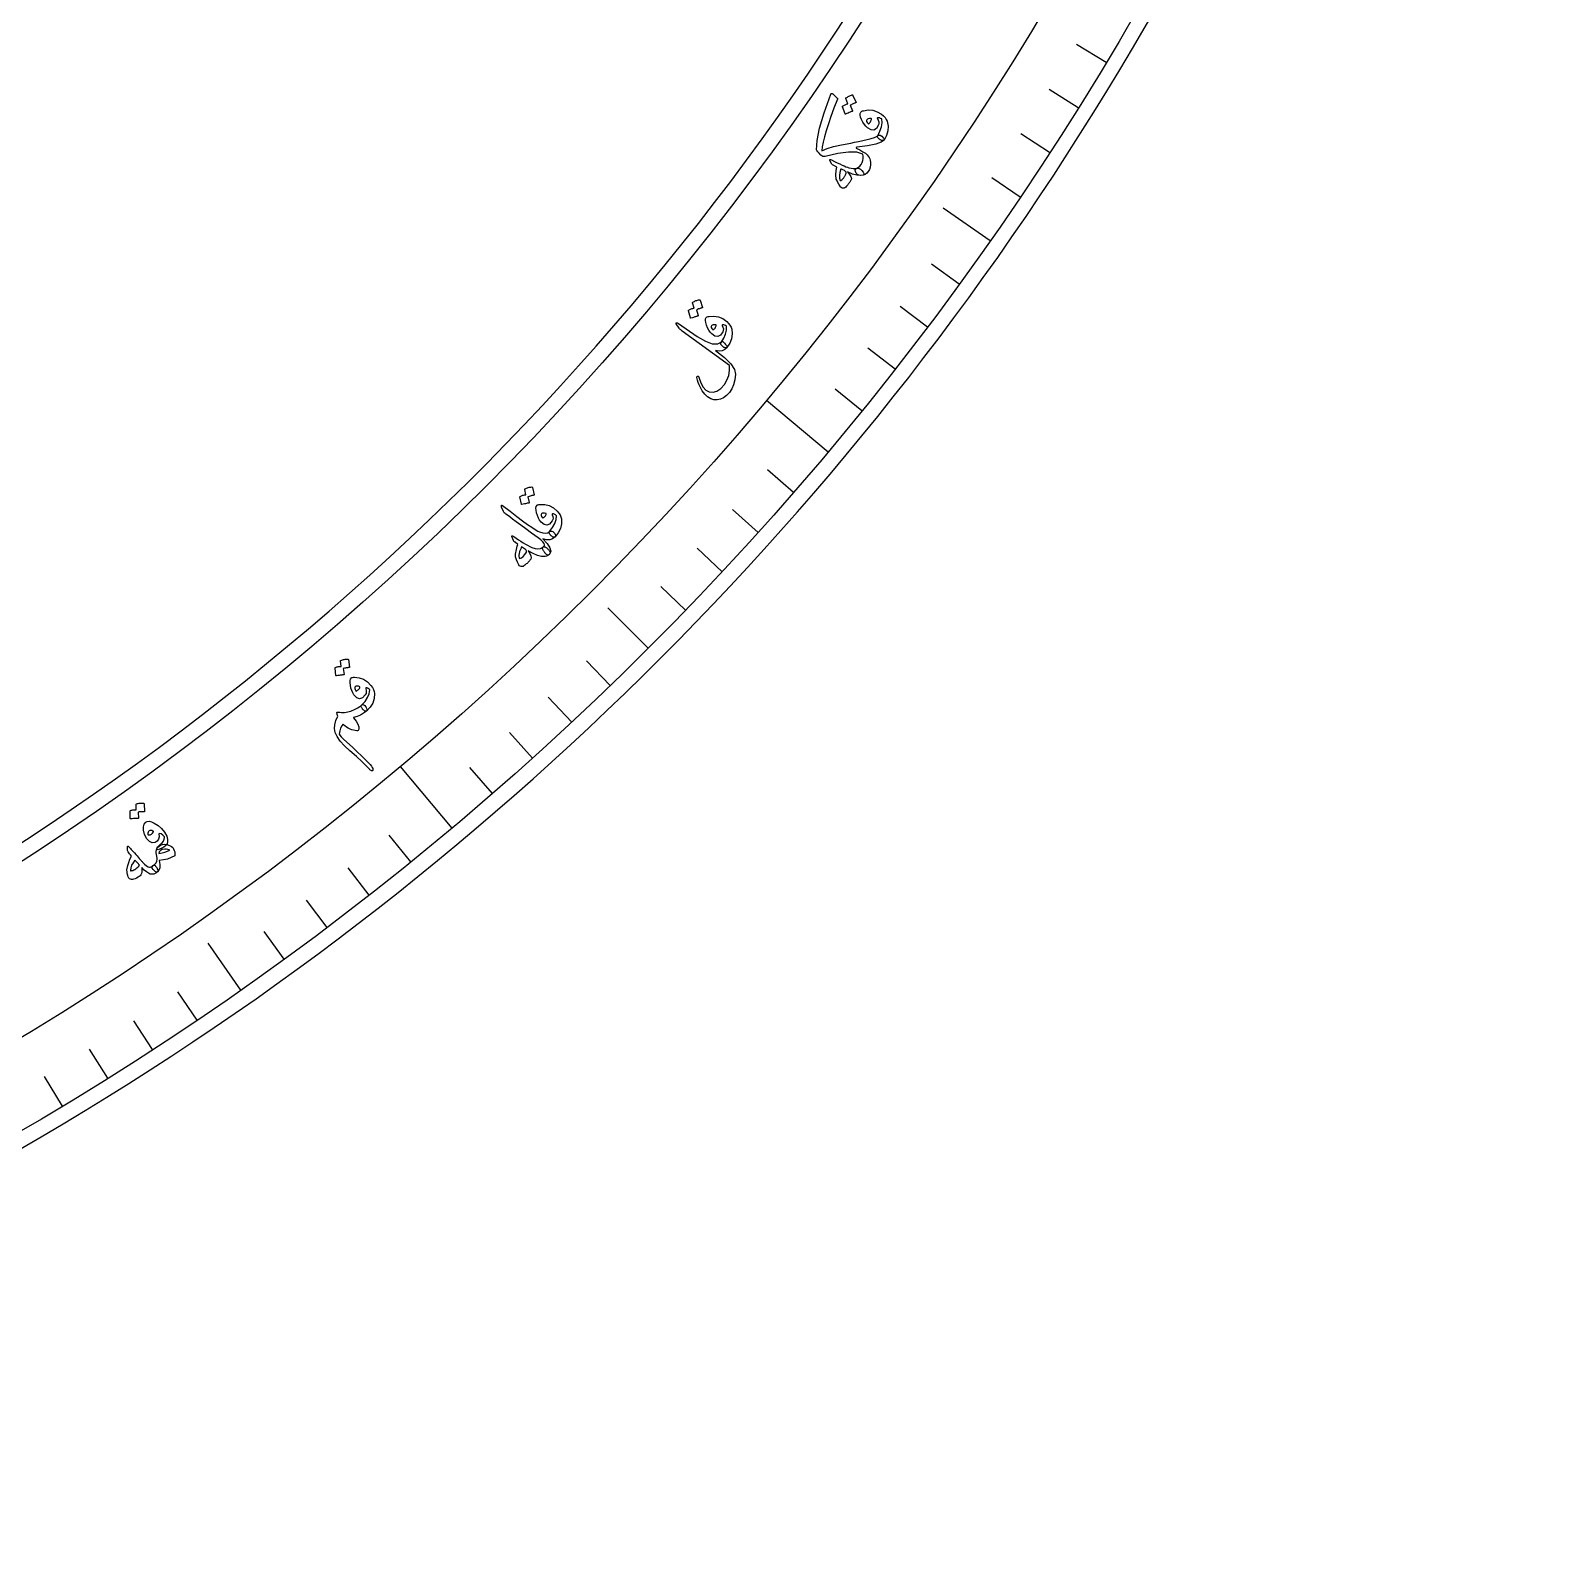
# Model space of a CAD drawing. Header units: millimetres. Extents: x -83 to 83, y -82 to 91.
# Drawn here: x 41.42 to 82.5, y -82.5 to -41.42 of the extents above; entities that cross this region are included whole.
import ezdxf

# ---------------------------------------------------------------- set-up
doc = ezdxf.new("R2010")
doc.units = ezdxf.units.MM
for name, color, linetype in [('CUT_INNER', 6, 'Continuous'), ('CUT_OUTER', 1, 'Continuous'), ('ENGRAVE', 7, 'Continuous'), ('ENGRAVE_FINE', 8, 'Continuous'), ('TEXT', 5, 'Continuous')]:
    doc.layers.add(name, color=color, linetype=linetype)

msp = doc.modelspace()

# ---------------------------------------------------------------- linework, layer by layer
at = {"layer": 'CUT_INNER'}
msp.add_arc((0, 0), 75.4875, 240.117188, 87.539063, dxfattribs=at)
at = {"layer": 'CUT_OUTER'}
msp.add_arc((0, 0), 82.5, 179.648438, 0, dxfattribs=at)
at = {"layer": 'ENGRAVE'}
for points in [[(67.2354, -47.0787), (65.9716, -46.1938)], [(62.8764, -52.7595), (61.2218, -51.3712)], [(58.0388, -58.0388), (56.9479, -56.9479)], [(52.7595, -62.8764), (51.3712, -61.2218)], [(47.0787, -67.2354), (46.1938, -65.9716)]]:
    msp.add_lwpolyline(points, dxfattribs=at)
for radius in [82.0793, 79.9194, 75.9082]:
    msp.add_circle((0, 0), radius, dxfattribs=at)
at = {"layer": 'ENGRAVE_FINE'}
for points in [[(70.3556, -42.2739), (69.5622, -41.7972)], [(69.6072, -43.4954), (68.8222, -43.0049)], [(68.8375, -44.7036), (68.0611, -44.1994)], [(68.0468, -45.8981), (67.2794, -45.3805)], [(66.4035, -48.245), (65.6546, -47.7009)], [(65.5514, -49.3965), (64.8121, -48.8395)], [(64.6793, -50.533), (63.9499, -49.9631)], [(63.7876, -51.6541), (63.0682, -51.0716)], [(61.946, -53.8488), (61.2474, -53.2416)], [(60.9968, -54.9217), (60.3089, -54.3024)], [(60.029, -55.9779), (59.352, -55.3466)], [(59.0429, -57.017), (58.377, -56.374)], [(57.017, -59.0429), (56.374, -58.377)], [(55.9779, -60.029), (55.3466, -59.352)], [(54.9217, -60.9968), (54.3024, -60.3089)], [(53.8488, -61.946), (53.2416, -61.2474)], [(51.6541, -63.7876), (51.0716, -63.0682)], [(50.533, -64.6793), (49.9631, -63.9499)], [(49.3965, -65.5514), (48.8395, -64.8121)], [(48.245, -66.4035), (47.7009, -65.6546)], [(45.8981, -68.0468), (45.3805, -67.2794)], [(44.7036, -68.8375), (44.1994, -68.0611)], [(43.4954, -69.6072), (43.0049, -68.8222)], [(42.2739, -70.3556), (41.7972, -69.5622)]]:
    msp.add_lwpolyline(points, dxfattribs=at)
at = {"layer": 'TEXT'}
for points in [[(62.9541, -43.1246), (62.9581, -43.1195), (62.9623, -43.1157), (62.9667, -43.1131), (62.9713, -43.1117), (62.9786, -43.111), (62.9864, -43.1131), (62.9948, -43.1179), (63.0037, -43.1256), (63.121, -43.2361), (63.1259, -43.242), (63.1284, -43.2488), (63.1287, -43.2563), (63.1266, -43.2647), (63.035, -43.5065), (62.9543, -43.7288), (62.8845, -43.9316), (62.826, -44.115), (62.7789, -44.2789), (62.7434, -44.4232), (62.7198, -44.548), (62.7081, -44.6533), (62.8476, -44.5947), (63.0236, -44.5405), (63.2362, -44.4906), (63.4854, -44.4445), (63.589, -44.4254), (63.6978, -44.4034), (63.8117, -44.3784), (63.9306, -44.3504), (64.0393, -44.322), (64.122, -44.296), (64.1788, -44.2723), (64.2097, -44.2511), (64.2429, -44.2304), (64.2798, -44.2347), (64.3205, -44.2641), (64.3649, -44.3186), (64.3753, -44.3356), (64.3813, -44.3497), (64.3832, -44.3608), (64.3807, -44.3689), (64.3066, -44.4219), (64.1595, -44.4718), (63.9395, -44.5181), (63.6466, -44.5602), (63.6342, -44.5661), (63.628, -44.5718), (63.6279, -44.5772), (63.634, -44.5823), (63.7313, -44.6318), (63.8132, -44.6783), (63.8797, -44.7216), (63.9307, -44.7619), (63.958, -44.7961), (63.9801, -44.8312), (63.9969, -44.8672), (64.0085, -44.9042), (64.0198, -44.9712), (64.0202, -45.0351), (64.0096, -45.096), (63.988, -45.1538), (63.9548, -45.2124), (63.9162, -45.2574), (63.8722, -45.2891), (63.8229, -45.3073), (63.7578, -45.3165), (63.7049, -45.311), (63.664, -45.2911), (63.6353, -45.2566), (63.6137, -45.2078), (63.6083, -45.1692), (63.619, -45.1406), (63.6459, -45.1221), (63.6919, -45.0983), (63.732, -45.0653), (63.7662, -45.0232), (63.7945, -44.9719), (63.8144, -44.9156), (63.8235, -44.8585), (63.8218, -44.8006), (63.8095, -44.742), (63.65, -44.6918), (63.4275, -44.6865), (63.1422, -44.7252), (62.794, -44.8071), (62.7645, -44.8109), (62.7361, -44.8058), (62.7086, -44.792), (62.682, -44.7693), (62.6339, -44.7196), (62.599, -44.6792), (62.5772, -44.6482), (62.5685, -44.6266), (62.5783, -44.3767), (62.6464, -44.0444), (62.7716, -43.6295), (62.9522, -43.1315), (62.9527, -43.1305), (62.9531, -43.1297), (62.9532, -43.1288), (62.9531, -43.128), (62.9531, -43.1272), (62.9532, -43.1264), (62.9536, -43.1255), (62.9541, -43.1246)], [(63.3515, -43.2506), (63.3507, -43.2466), (63.3516, -43.2423), (63.354, -43.2378), (63.358, -43.2329), (63.3776, -43.2192), (63.3976, -43.2066), (63.4179, -43.195), (63.4385, -43.1845), (63.4596, -43.175), (63.4814, -43.1665), (63.5039, -43.159), (63.5272, -43.1525), (63.5331, -43.1522), (63.5382, -43.1538), (63.5423, -43.1571), (63.5456, -43.1623), (63.629, -43.3515), (63.6292, -43.3553), (63.6267, -43.3589), (63.6215, -43.3625), (63.6136, -43.3659), (63.6073, -43.3676), (63.5979, -43.371), (63.5854, -43.3762), (63.5698, -43.383), (63.551, -43.3916), (63.5286, -43.4019), (63.5028, -43.414), (63.4735, -43.4278), (63.5368, -43.5763), (63.538, -43.582), (63.5359, -43.5868), (63.5305, -43.5908), (63.5219, -43.5939), (63.5145, -43.5966), (63.5031, -43.601), (63.4876, -43.6072), (63.4681, -43.6152), (63.4445, -43.6251), (63.4166, -43.6372), (63.3843, -43.6516), (63.3477, -43.6681), (63.3428, -43.6691), (63.3391, -43.6684), (63.3365, -43.6661), (63.335, -43.6621), (63.2596, -43.4746), (63.2588, -43.4706), (63.2596, -43.4664), (63.2621, -43.4618), (63.2661, -43.457), (63.2821, -43.4448), (63.2985, -43.4337), (63.3155, -43.4236), (63.333, -43.4145), (63.3509, -43.4064), (63.3691, -43.3991), (63.3875, -43.3928), (63.4062, -43.3873)], [(63.7541, -43.6142), (63.7649, -43.6025), (63.7805, -43.592), (63.8009, -43.5827), (63.826, -43.5745), (63.9559, -43.5546), (64.0804, -43.5638), (64.1997, -43.6022), (64.3137, -43.67), (64.3667, -43.7146), (64.4095, -43.7609), (64.442, -43.8091), (64.4642, -43.859), (64.491, -43.9901), (64.4862, -44.1185), (64.4498, -44.2442), (64.382, -44.367), (64.3713, -44.3767), (64.3563, -44.381), (64.3369, -44.3798), (64.3133, -44.3732), (64.301, -44.3683), (64.2891, -44.3625), (64.2776, -44.3557), (64.2663, -44.3478), (64.2556, -44.3395), (64.2456, -44.3311), (64.2364, -44.3227), (64.2278, -44.3142), (64.2145, -44.2975), (64.2073, -44.281), (64.2061, -44.265), (64.211, -44.2492), (64.2729, -44.1271), (64.3116, -44.011), (64.3271, -43.9009), (64.3195, -43.7968), (64.2905, -43.7818), (64.2665, -43.7712), (64.2475, -43.765), (64.2335, -43.7633), (64.2201, -43.7637), (64.2102, -43.7656), (64.2038, -43.7692), (64.2007, -43.7745), (64.1996, -43.7788), (64.1994, -43.7826), (64.2001, -43.7861), (64.2019, -43.7892), (64.227, -43.8332), (64.2406, -43.8757), (64.2427, -43.9166), (64.2332, -43.956), (64.1781, -44.0514), (64.1108, -44.0967), (64.0313, -44.0919), (63.9397, -44.037), (63.8945, -43.9948), (63.8527, -43.9436), (63.8142, -43.8836), (63.7789, -43.8148), (63.7526, -43.7497), (63.7396, -43.6946), (63.7402, -43.6495), (63.7541, -43.6142)], [(63.9169, -43.8176), (63.9094, -43.8401), (63.9133, -43.8646), (63.9289, -43.8911), (63.956, -43.9197), (63.9611, -43.923), (63.9649, -43.9251), (63.9674, -43.926), (63.9687, -43.9256), (63.9865, -43.9097), (64.0022, -43.8921), (64.016, -43.8727), (64.0278, -43.8517), (64.0361, -43.8317), (64.0405, -43.8137), (64.0412, -43.7976), (64.0382, -43.7834), (63.9929, -43.7839), (63.9577, -43.7897), (63.9323, -43.8009), (63.9169, -43.8176)], [(63.6491, -45.1215), (63.6798, -45.1179), (63.7123, -45.1272), (63.7465, -45.1495), (63.7825, -45.1848), (63.8183, -45.2308), (63.8372, -45.2662), (63.8391, -45.2911), (63.8242, -45.3054), (63.7462, -45.3203), (63.6494, -45.3114), (63.5337, -45.2786), (63.3993, -45.222), (63.4527, -45.2912), (63.4871, -45.3493), (63.5024, -45.3963), (63.4986, -45.4323), (63.4913, -45.4478), (63.4824, -45.4638), (63.4722, -45.4804), (63.4604, -45.4975), (63.4475, -45.5153), (63.4338, -45.5337), (63.4192, -45.5527), (63.4038, -45.5724), (63.3747, -45.6057), (63.3498, -45.6306), (63.3292, -45.6472), (63.3128, -45.6554), (63.2793, -45.6587), (63.2511, -45.6551), (63.2283, -45.6447), (63.2107, -45.6273), (63.1641, -45.5534), (63.1296, -45.4933), (63.1072, -45.4469), (63.0969, -45.4143), (63.0918, -45.377), (63.0885, -45.339), (63.0871, -45.3005), (63.0875, -45.2614), (63.0898, -45.2213), (63.094, -45.18), (63.1002, -45.1374), (63.1083, -45.0936), (63.0284, -45.0506), (63.0119, -45.0417), (62.9984, -45.032), (62.9879, -45.0217), (62.9804, -45.0107), (62.9239, -44.9111), (62.9193, -44.8955), (62.9254, -44.8882), (62.9421, -44.8892), (62.9696, -44.8986), (63.0496, -44.9391), (63.1233, -44.9757), (63.1907, -45.0085), (63.2517, -45.0375), (63.3065, -45.0624), (63.3551, -45.0828), (63.3974, -45.0987), (63.4336, -45.1103), (63.4966, -45.1249), (63.5535, -45.1317), (63.6044, -45.1306), (63.6491, -45.1215)], [(63.2188, -45.1414), (63.1913, -45.2367), (63.1795, -45.321), (63.1834, -45.3943), (63.203, -45.4565), (63.2225, -45.4491), (63.2431, -45.4363), (63.2646, -45.4181), (63.2872, -45.3947), (63.2986, -45.38), (63.3096, -45.3649), (63.32, -45.3492), (63.33, -45.3329), (63.3392, -45.316), (63.3474, -45.2982), (63.3546, -45.2795), (63.3609, -45.2599), (63.362, -45.233), (63.3482, -45.2082), (63.3194, -45.1856), (63.2756, -45.165), (63.2543, -45.1571), (63.2377, -45.1506), (63.2258, -45.1453), (63.2188, -45.1414)], [(59.229, -48.7438), (59.2286, -48.7397), (59.2297, -48.7356), (59.2326, -48.7312), (59.237, -48.7268), (59.2578, -48.7149), (59.2788, -48.7041), (59.3, -48.6943), (59.3215, -48.6857), (59.3434, -48.6782), (59.3658, -48.6717), (59.389, -48.6662), (59.4127, -48.6618), (59.4186, -48.6621), (59.4235, -48.6641), (59.4274, -48.6678), (59.4302, -48.6732), (59.4963, -48.8691), (59.4962, -48.8729), (59.4934, -48.8763), (59.4879, -48.8794), (59.4797, -48.8821), (59.4732, -48.8832), (59.4636, -48.8858), (59.4507, -48.8898), (59.4345, -48.8952), (59.415, -48.902), (59.3918, -48.9103), (59.3651, -48.92), (59.3346, -48.9312), (59.3844, -49.0848), (59.385, -49.0906), (59.3825, -49.0952), (59.3769, -49.0986), (59.368, -49.101), (59.3604, -49.103), (59.3486, -49.1064), (59.3326, -49.1112), (59.3125, -49.1173), (59.2881, -49.1251), (59.2592, -49.1347), (59.2257, -49.1461), (59.1878, -49.1593), (59.1829, -49.1598), (59.1792, -49.1588), (59.1768, -49.1563), (59.1757, -49.1522), (59.1174, -48.9587), (59.117, -48.9547), (59.1182, -48.9505), (59.121, -48.9462), (59.1254, -48.9417), (59.1424, -48.931), (59.1598, -48.9214), (59.1777, -48.9129), (59.1959, -48.9054), (59.2144, -48.8989), (59.2332, -48.8933), (59.2521, -48.8886), (59.2712, -48.8848)], [(59.3584, -49.6502), (59.5749, -49.7779), (59.7592, -49.8433), (59.9113, -49.8464), (60.0309, -49.7873), (60.0447, -49.7887), (60.0642, -49.8014), (60.0891, -49.8255), (60.1197, -49.861), (60.1427, -49.8902), (60.1565, -49.9141), (60.1613, -49.9328), (60.1569, -49.9461), (60.0975, -49.9997), (60.0258, -50.0316), (59.942, -50.0421), (59.846, -50.031), (60.0885, -50.2176), (60.2597, -50.3851), (60.3594, -50.5338), (60.3876, -50.6636), (60.3679, -50.8159), (60.3338, -50.9488), (60.2854, -51.0621), (60.2228, -51.1558), (60.1458, -51.2371), (60.0648, -51.2976), (59.9799, -51.3373), (59.891, -51.3562), (59.8021, -51.353), (59.7173, -51.3265), (59.6364, -51.2768), (59.5595, -51.2039), (59.5233, -51.1593), (59.4898, -51.1114), (59.4591, -51.0604), (59.4311, -51.0062), (59.406, -50.9488), (59.3837, -50.8879), (59.3643, -50.8237), (59.3477, -50.756), (59.3471, -50.7475), (59.3481, -50.7396), (59.3509, -50.7324), (59.3553, -50.7259), (59.3602, -50.7215), (59.3658, -50.7189), (59.3722, -50.7181), (59.3794, -50.719), (59.3864, -50.7222), (59.3923, -50.7278), (59.3973, -50.7361), (59.4012, -50.7468), (59.4534, -50.8963), (59.516, -51.0109), (59.5892, -51.0907), (59.673, -51.1354), (59.7802, -51.1479), (59.8848, -51.1193), (59.9869, -51.0495), (60.0863, -50.9386), (60.1555, -50.8246), (60.2021, -50.7015), (60.2258, -50.5693), (60.2267, -50.4282), (58.9533, -49.5049), (58.923, -49.4827), (58.8984, -49.4626), (58.8795, -49.4447), (58.8664, -49.429), (58.7882, -49.3068), (58.7897, -49.2866), (58.801, -49.279), (58.822, -49.284), (58.8528, -49.3016)], [(59.5974, -49.142), (59.6093, -49.1313), (59.6257, -49.1222), (59.6468, -49.1147), (59.6726, -49.1088), (59.8037, -49.1006), (59.9269, -49.1209), (60.0423, -49.1699), (60.1497, -49.2476), (60.1986, -49.2967), (60.2371, -49.3467), (60.2651, -49.3976), (60.2828, -49.4492), (60.2977, -49.5822), (60.2814, -49.7097), (60.234, -49.8317), (60.1555, -49.9479), (60.1439, -49.9566), (60.1286, -49.9595), (60.1094, -49.9566), (60.0865, -49.9479), (60.0747, -49.942), (60.0634, -49.9351), (60.0525, -49.9273), (60.042, -49.9184), (60.0321, -49.9092), (60.0229, -49.8999), (60.0144, -49.8907), (60.0066, -49.8815), (59.9949, -49.8637), (59.9891, -49.8467), (59.9894, -49.8305), (59.9957, -49.8153), (60.0683, -49.6992), (60.1172, -49.587), (60.1425, -49.4787), (60.1443, -49.3744), (60.1167, -49.3568), (60.0937, -49.3441), (60.0753, -49.3363), (60.0615, -49.3333), (60.0482, -49.3325), (60.0382, -49.3336), (60.0314, -49.3366), (60.0279, -49.3415), (60.0264, -49.3457), (60.0258, -49.3495), (60.0263, -49.3531), (60.0277, -49.3563), (60.0488, -49.4024), (60.0586, -49.4459), (60.057, -49.4869), (60.0441, -49.5252), (59.9807, -49.6153), (59.9095, -49.6544), (59.8308, -49.6425), (59.7444, -49.5797), (59.7033, -49.5336), (59.6662, -49.4789), (59.6332, -49.4157), (59.6042, -49.344), (59.5838, -49.2768), (59.5758, -49.2208), (59.5804, -49.1758), (59.5974, -49.142)], [(59.7414, -49.3591), (59.7319, -49.3808), (59.7336, -49.4056), (59.7467, -49.4334), (59.7712, -49.4643), (59.7759, -49.468), (59.7795, -49.4704), (59.782, -49.4715), (59.7833, -49.4713), (59.8024, -49.4571), (59.8197, -49.4409), (59.8351, -49.4229), (59.8488, -49.403), (59.8588, -49.3838), (59.8649, -49.3662), (59.867, -49.3503), (59.8652, -49.3359), (59.8201, -49.3323), (59.7845, -49.335), (59.7582, -49.3439), (59.7414, -49.3591)], [(54.713, -53.7635), (54.713, -53.7594), (54.7145, -53.7554), (54.7177, -53.7513), (54.7225, -53.7472), (54.7443, -53.7372), (54.7662, -53.7283), (54.7882, -53.7205), (54.8103, -53.7138), (54.8327, -53.7082), (54.8557, -53.7037), (54.8792, -53.7003), (54.9032, -53.698), (54.9091, -53.6988), (54.9138, -53.7012), (54.9174, -53.7052), (54.9197, -53.7109), (54.9683, -53.9118), (54.9679, -53.9156), (54.9648, -53.9187), (54.959, -53.9213), (54.9506, -53.9233), (54.9441, -53.9239), (54.9342, -53.9256), (54.921, -53.9284), (54.9045, -53.9324), (54.8844, -53.9375), (54.8606, -53.9437), (54.8331, -53.951), (54.8018, -53.9595), (54.8378, -54.1169), (54.838, -54.1226), (54.8351, -54.127), (54.8291, -54.13), (54.8201, -54.1315), (54.8123, -54.1328), (54.8003, -54.1352), (54.784, -54.1386), (54.7634, -54.1429), (54.7384, -54.1485), (54.7087, -54.1555), (54.6744, -54.164), (54.6355, -54.1738), (54.6305, -54.1739), (54.6269, -54.1725), (54.6248, -54.1698), (54.624, -54.1656), (54.583, -53.9677), (54.5829, -53.9637), (54.5845, -53.9596), (54.5877, -53.9556), (54.5925, -53.9515), (54.6104, -53.9424), (54.6285, -53.9343), (54.647, -53.9274), (54.6659, -53.9215), (54.6849, -53.9167), (54.7041, -53.9128), (54.7233, -53.9098), (54.7427, -53.9077)], [(55.2235, -55.4204), (55.2034, -55.3839), (55.1935, -55.3542), (55.1938, -55.3315), (55.2043, -55.3158), (55.2235, -55.2992), (55.2371, -55.2838), (55.2449, -55.2697), (55.247, -55.2568), (55.2345, -55.2185), (55.2018, -55.1739), (55.1488, -55.1231), (55.0757, -55.0659), (54.8994, -54.9374), (54.7428, -54.8228), (54.6056, -54.7221), (54.488, -54.6354), (54.3898, -54.5626), (54.3108, -54.5041), (54.2511, -54.4598), (54.2106, -54.4298), (54.1848, -54.4088), (54.1646, -54.3901), (54.1498, -54.3736), (54.1405, -54.3595), (54.0913, -54.2392), (54.0855, -54.206), (54.0881, -54.1877), (54.0991, -54.1843), (54.1185, -54.1957), (54.32, -54.352), (54.4995, -54.489), (54.657, -54.6065), (54.7924, -54.7047), (54.9056, -54.7838), (54.9966, -54.8442), (55.0652, -54.886), (55.1115, -54.9091), (55.199, -54.9357), (55.2736, -54.9425), (55.3354, -54.9294), (55.3842, -54.8966), (55.3998, -54.8864), (55.4189, -54.8837), (55.4415, -54.8886), (55.4675, -54.901), (55.4888, -54.9153), (55.5069, -54.9326), (55.5217, -54.9527), (55.5332, -54.9757), (55.5399, -54.9976), (55.5418, -55.0161), (55.5391, -55.0312), (55.5317, -55.0428), (55.4655, -55.0919), (55.3878, -55.1173), (55.2987, -55.1189), (55.1982, -55.0967), (55.3169, -55.2232), (55.3887, -55.332), (55.4137, -55.4233), (55.3917, -55.497), (55.3808, -55.5108), (55.3695, -55.5208), (55.3578, -55.5272), (55.3457, -55.5299), (55.3307, -55.5291), (55.3154, -55.5234), (55.2997, -55.5128), (55.2836, -55.4973), (55.2755, -55.4875), (55.2676, -55.4779), (55.2597, -55.4683), (55.2519, -55.4589), (55.2443, -55.4494), (55.2371, -55.4399), (55.2301, -55.4302), (55.2235, -55.4204)], [(55.0451, -54.1926), (55.0578, -54.1829), (55.075, -54.1753), (55.0966, -54.1697), (55.1228, -54.1661), (55.2542, -54.1695), (55.3751, -54.2005), (55.4857, -54.2594), (55.5859, -54.3463), (55.6303, -54.3996), (55.6642, -54.4527), (55.6877, -54.5058), (55.7008, -54.5589), (55.7039, -54.6927), (55.6765, -54.8182), (55.6185, -54.9356), (55.53, -55.0444), (55.5178, -55.0521), (55.5022, -55.0536), (55.4834, -55.0491), (55.4613, -55.0384), (55.4501, -55.0314), (55.4394, -55.0236), (55.4292, -55.0148), (55.4196, -55.0051), (55.4105, -54.995), (55.4022, -54.985), (55.3945, -54.975), (55.3876, -54.9652), (55.3775, -54.9464), (55.3732, -54.9289), (55.3749, -54.9129), (55.3826, -54.8982), (55.465, -54.7891), (55.5236, -54.6816), (55.5584, -54.5759), (55.5693, -54.4722), (55.5434, -54.4522), (55.5216, -54.4375), (55.504, -54.4281), (55.4905, -54.424), (55.4773, -54.422), (55.4672, -54.4222), (55.4602, -54.4246), (55.4563, -54.4292), (55.4544, -54.4332), (55.4535, -54.437), (55.4537, -54.4405), (55.4548, -54.4439), (55.4718, -54.4917), (55.4777, -54.5359), (55.4725, -54.5765), (55.4562, -54.6136), (55.3852, -54.6978), (55.3109, -54.7305), (55.2335, -54.7117), (55.153, -54.6415), (55.116, -54.5919), (55.0839, -54.5342), (55.0566, -54.4683), (55.034, -54.3943), (55.0196, -54.3256), (55.0166, -54.2691), (55.0251, -54.2248), (55.0451, -54.1926)], [(55.1694, -54.4214), (55.1579, -54.4423), (55.1575, -54.4671), (55.1681, -54.496), (55.1898, -54.5289), (55.1942, -54.533), (55.1976, -54.5357), (55.1999, -54.5371), (55.2012, -54.537), (55.2215, -54.5244), (55.2402, -54.5099), (55.2571, -54.4932), (55.2725, -54.4746), (55.2841, -54.4564), (55.2917, -54.4394), (55.2953, -54.4237), (55.2947, -54.4093), (55.2501, -54.4017), (55.2144, -54.4012), (55.1875, -54.4078), (55.1694, -54.4214)], [(54.9051, -55.3238), (54.9923, -55.3553), (55.0712, -55.3645), (55.1419, -55.3513), (55.2043, -55.3158), (55.222, -55.3066), (55.2423, -55.3055), (55.2653, -55.3123), (55.2909, -55.327), (55.3031, -55.3363), (55.315, -55.3462), (55.3267, -55.3567), (55.3382, -55.3678), (55.3493, -55.3796), (55.3594, -55.3923), (55.3688, -55.4058), (55.3773, -55.4201), (55.3899, -55.445), (55.3968, -55.4659), (55.3979, -55.4827), (55.3934, -55.4954), (55.3659, -55.5228), (55.3345, -55.5443), (55.2993, -55.5598), (55.2602, -55.5694), (55.1654, -55.5683), (55.0579, -55.5419), (54.9377, -55.4902), (54.8049, -55.4133), (54.8505, -55.4915), (54.8774, -55.5557), (54.8856, -55.606), (54.875, -55.6424), (54.8645, -55.6572), (54.8528, -55.6723), (54.8401, -55.6878), (54.8261, -55.7035), (54.811, -55.7196), (54.7945, -55.7362), (54.7767, -55.7533), (54.7575, -55.771), (54.7211, -55.8022), (54.6914, -55.8245), (54.6684, -55.8378), (54.6519, -55.8421), (54.6175, -55.8415), (54.5895, -55.8338), (54.5679, -55.819), (54.5528, -55.7971), (54.5165, -55.718), (54.4904, -55.6548), (54.4745, -55.6074), (54.4688, -55.5758), (54.468, -55.5399), (54.4695, -55.5024), (54.4736, -55.4633), (54.48, -55.4225), (54.4889, -55.3802), (54.5003, -55.3363), (54.514, -55.2907), (54.5302, -55.2436), (54.4555, -55.1876), (54.447, -55.1804), (54.4391, -55.1738), (54.432, -55.1677), (54.4255, -55.1621), (54.42, -55.1568), (54.4156, -55.1516), (54.4123, -55.1465), (54.4102, -55.1416), (54.3667, -55.0321), (54.3632, -55.0153), (54.3704, -55.009), (54.3884, -55.0131), (54.4171, -55.0277), (54.4824, -55.0747), (54.5465, -55.1188), (54.6095, -55.1599), (54.6715, -55.198), (54.7321, -55.2333), (54.7913, -55.266), (54.8489, -55.2962), (54.9051, -55.3238)], [(54.6309, -55.3127), (54.6227, -55.3278), (54.6144, -55.3436), (54.6061, -55.3603), (54.5978, -55.3778), (54.59, -55.3963), (54.5829, -55.416), (54.5766, -55.437), (54.5711, -55.4592), (54.5659, -55.4811), (54.5622, -55.5028), (54.5598, -55.5243), (54.5589, -55.5456), (54.5595, -55.5666), (54.5618, -55.5873), (54.5656, -55.6075), (54.5711, -55.6273), (54.6255, -55.6074), (54.6754, -55.571), (54.721, -55.5182), (54.7622, -55.449), (54.7649, -55.4344), (54.7612, -55.4184), (54.7512, -55.4009), (54.7349, -55.3819)], [(49.7593, -58.3784), (49.7596, -58.3744), (49.7615, -58.3705), (49.765, -58.3667), (49.7702, -58.3631), (49.7927, -58.355), (49.8153, -58.3481), (49.8379, -58.3422), (49.8606, -58.3375), (49.8834, -58.3339), (49.9067, -58.3314), (49.9304, -58.3301), (49.9545, -58.3299), (49.9603, -58.3312), (49.9648, -58.3341), (49.968, -58.3384), (49.9698, -58.3442), (50.0005, -58.5487), (49.9997, -58.5524), (49.9964, -58.5553), (49.9904, -58.5573), (49.9819, -58.5585), (49.9753, -58.5585), (49.9653, -58.5594), (49.9519, -58.5611), (49.9351, -58.5636), (49.9147, -58.5669), (49.8904, -58.5709), (49.8623, -58.5758), (49.8304, -58.5815), (49.8524, -58.7414), (49.8521, -58.7472), (49.8488, -58.7513), (49.8426, -58.7537), (49.8335, -58.7544), (49.8256, -58.7551), (49.8134, -58.7564), (49.7969, -58.7583), (49.776, -58.7608), (49.7506, -58.7642), (49.7205, -58.7686), (49.6855, -58.7739), (49.6459, -58.7803), (49.6409, -58.7799), (49.6375, -58.7783), (49.6356, -58.7754), (49.6352, -58.7712), (49.6117, -58.5704), (49.612, -58.5664), (49.614, -58.5625), (49.6175, -58.5587), (49.6226, -58.5551), (49.6412, -58.5476), (49.6601, -58.5411), (49.6791, -58.5359), (49.6984, -58.5317), (49.7178, -58.5286), (49.7372, -58.5264), (49.7566, -58.5251), (49.7761, -58.5247)], [(50.0522, -58.8351), (50.0657, -58.8266), (50.0835, -58.8206), (50.1056, -58.8169), (50.132, -58.8156), (50.2625, -58.8305), (50.3803, -58.8721), (50.4853, -58.9406), (50.5774, -59.036), (50.6169, -59.0929), (50.646, -59.1489), (50.6647, -59.2038), (50.673, -59.2578), (50.6644, -59.3913), (50.626, -59.514), (50.5579, -59.6258), (50.4602, -59.7264), (50.4473, -59.733), (50.4317, -59.7331), (50.4133, -59.7269), (50.3923, -59.7143), (50.3817, -59.7064), (50.3718, -59.6976), (50.3624, -59.688), (50.3536, -59.6775), (50.3455, -59.6666), (50.3381, -59.6559), (50.3313, -59.6453), (50.3253, -59.635), (50.3169, -59.6153), (50.3142, -59.5975), (50.3173, -59.5817), (50.3262, -59.5678), (50.418, -59.4663), (50.4858, -59.3644), (50.5297, -59.2622), (50.5497, -59.1598), (50.5257, -59.1377), (50.5053, -59.1212), (50.4886, -59.1102), (50.4755, -59.1049), (50.4626, -59.1017), (50.4525, -59.101), (50.4453, -59.1028), (50.441, -59.1071), (50.4387, -59.1109), (50.4375, -59.1146), (50.4373, -59.1181), (50.4382, -59.1216), (50.4509, -59.1707), (50.4528, -59.2152), (50.4441, -59.2552), (50.4246, -59.2907), (50.3464, -59.3683), (50.2695, -59.3943), (50.1941, -59.3688), (50.1201, -59.2918), (50.0877, -59.2392), (50.0608, -59.1788), (50.0393, -59.1108), (50.0234, -59.0351), (50.0151, -58.9654), (50.0171, -58.9088), (50.0295, -58.8654), (50.0522, -58.8351)], [(50.1558, -59.074), (50.1426, -59.0938), (50.14, -59.1185), (50.148, -59.1482), (50.1667, -59.1829), (50.1707, -59.1874), (50.1738, -59.1904), (50.1761, -59.1919), (50.1774, -59.1919), (50.1987, -59.1812), (50.2186, -59.1684), (50.2369, -59.1533), (50.2539, -59.1361), (50.2671, -59.119), (50.2761, -59.1028), (50.281, -59.0874), (50.2818, -59.073), (50.238, -59.0615), (50.2025, -59.0579), (50.1751, -59.0621), (50.1558, -59.074)], [(49.6951, -59.7535), (49.7386, -59.7596), (49.7819, -59.7631), (49.825, -59.7642), (49.868, -59.7627), (49.9106, -59.7585), (49.9526, -59.7514), (49.9941, -59.7413), (50.035, -59.7283), (50.0751, -59.7132), (50.1141, -59.6966), (50.1519, -59.6788), (50.1887, -59.6596), (50.2244, -59.6389), (50.2592, -59.6167), (50.2931, -59.593), (50.3262, -59.5678), (50.3554, -59.5538), (50.3837, -59.5561), (50.4111, -59.5748), (50.4374, -59.6097), (50.4593, -59.6507), (50.4704, -59.6838), (50.4707, -59.709), (50.4602, -59.7264), (50.3778, -59.7884), (50.2919, -59.8381), (50.2025, -59.8754), (50.1097, -59.9005), (50.1058, -59.9021), (50.104, -59.9045), (50.1044, -59.9077), (50.107, -59.9117), (50.1774, -59.999), (50.2243, -60.0791), (50.2478, -60.1521), (50.2479, -60.218), (50.2414, -60.2356), (50.2306, -60.2482), (50.2156, -60.2556), (50.1964, -60.258), (50.1511, -60.254), (50.1057, -60.2449), (50.06, -60.2307), (50.0141, -60.2115), (49.9683, -60.1869), (49.923, -60.1567), (49.8781, -60.1209), (49.8336, -60.0794), (49.7926, -60.1256), (49.7606, -60.1856), (49.7377, -60.2593), (49.7238, -60.3468), (49.7357, -60.3747), (49.7736, -60.4209), (49.8374, -60.4853), (49.9271, -60.5679), (50.0768, -60.7022), (50.2082, -60.8225), (50.3215, -60.9288), (50.4165, -61.0212), (50.4932, -61.0995), (50.5516, -61.1636), (50.5918, -61.2133), (50.6137, -61.2488), (50.6238, -61.2727), (50.6298, -61.2924), (50.6317, -61.3081), (50.6294, -61.3197), (50.6237, -61.329), (50.6157, -61.3347), (50.6055, -61.3366), (50.5929, -61.3348), (50.5792, -61.3295), (50.5654, -61.3209), (50.5515, -61.309), (50.5376, -61.2937), (50.4493, -61.1998), (50.3323, -61.0862), (50.1866, -60.9529), (50.0123, -60.7997), (49.8672, -60.6649), (49.7532, -60.537), (49.6702, -60.4161), (49.6181, -60.3023), (49.5987, -60.2014), (49.6031, -60.0949), (49.6313, -59.983), (49.6831, -59.8655), (49.6754, -59.8446), (49.6693, -59.8245), (49.6651, -59.8051), (49.6626, -59.7866), (49.6629, -59.7702), (49.6684, -59.7593), (49.6791, -59.7537), (49.6951, -59.7535)], [(44.2598, -62.2377), (44.2605, -62.2337), (44.2627, -62.23), (44.2665, -62.2265), (44.2719, -62.2234), (44.295, -62.2174), (44.3181, -62.2125), (44.341, -62.2087), (44.3639, -62.206), (44.3869, -62.2045), (44.4103, -62.2041), (44.4339, -62.205), (44.4579, -62.207), (44.4636, -62.2088), (44.4678, -62.212), (44.4705, -62.2166), (44.4718, -62.2225), (44.4849, -62.4286), (44.4838, -62.4322), (44.4802, -62.4348), (44.4742, -62.4363), (44.4656, -62.4367), (44.4591, -62.4362), (44.4491, -62.4361), (44.4356, -62.4366), (44.4187, -62.4375), (44.3981, -62.439), (44.3737, -62.4409), (44.3453, -62.4432), (44.3132, -62.446), (44.3214, -62.607), (44.3206, -62.6127), (44.317, -62.6165), (44.3106, -62.6184), (44.3015, -62.6183), (44.2936, -62.6182), (44.2813, -62.6184), (44.2648, -62.6188), (44.2438, -62.6195), (44.2183, -62.6206), (44.188, -62.6222), (44.1528, -62.6244), (44.1129, -62.6272), (44.108, -62.6264), (44.1047, -62.6245), (44.103, -62.6214), (44.103, -62.6172), (44.0968, -62.4154), (44.0975, -62.4114), (44.0997, -62.4077), (44.1036, -62.4043), (44.109, -62.4012), (44.1281, -62.3953), (44.1474, -62.3906), (44.1667, -62.3871), (44.1862, -62.3847), (44.2057, -62.3833), (44.2252, -62.3828), (44.2447, -62.3833), (44.2641, -62.3846)], [(44.5169, -62.7173), (44.558, -62.6964), (44.6092, -62.6935), (44.6704, -62.7085), (44.7416, -62.7415), (44.8485, -62.8096), (44.9408, -62.8906), (45.0185, -62.9845), (45.0815, -63.0914), (45.0971, -63.1372), (45.1037, -63.1868), (45.1014, -63.2404), (45.0901, -63.2978), (45.0747, -63.327), (45.0463, -63.3566), (45.0051, -63.3864), (44.951, -63.4165), (44.8919, -63.4461), (44.8502, -63.4588), (44.8259, -63.4546), (44.819, -63.4336), (44.8256, -63.4118), (44.844, -63.3841), (44.8741, -63.3506), (44.9159, -63.3113), (44.9588, -63.27), (44.9914, -63.2257), (45.0138, -63.1785), (45.0259, -63.1283), (45.0261, -63.1233), (45.025, -63.1182), (45.0228, -63.1129), (45.0194, -63.1074), (44.9751, -63.0626), (44.9353, -63.0349), (44.8998, -63.0242), (44.8688, -63.0306), (44.8785, -63.1121), (44.8648, -63.1777), (44.8278, -63.2273), (44.7674, -63.2609), (44.6881, -63.2692), (44.6151, -63.2365), (44.5485, -63.163), (44.4881, -63.0486), (44.459, -62.9364), (44.4541, -62.8439), (44.4734, -62.7708), (44.5169, -62.7173)], [(44.7113, -62.9556), (44.6807, -62.9452), (44.6535, -62.9415), (44.6298, -62.9446), (44.6094, -62.9544), (44.5931, -62.9693), (44.5816, -62.9875), (44.5749, -63.009), (44.573, -63.0338), (44.5744, -63.0428), (44.5786, -63.0497), (44.5856, -63.0546), (44.5954, -63.0576), (44.6367, -63.0566), (44.6716, -63.0432), (44.7002, -63.0173), (44.7223, -62.979), (44.7238, -62.9717), (44.7225, -62.9654), (44.7183, -62.96), (44.7113, -62.9556)], [(44.0239, -63.3877), (44.0267, -63.3682), (44.0344, -63.3607), (44.047, -63.3653), (44.0645, -63.3819), (44.074, -63.3928), (44.0873, -63.4076), (44.1044, -63.4264), (44.1253, -63.4493), (44.1501, -63.4764), (44.1789, -63.5083), (44.2116, -63.5447), (44.2483, -63.5858), (44.2843, -63.6262), (44.3166, -63.6623), (44.345, -63.6942), (44.3697, -63.722), (44.3904, -63.7454), (44.4073, -63.7643), (44.4201, -63.7789), (44.429, -63.7889), (44.4867, -63.8512), (44.538, -63.895), (44.5829, -63.9205), (44.6214, -63.9276), (44.6435, -63.9254), (44.6667, -63.9178), (44.6911, -63.9047), (44.7167, -63.8863), (44.7337, -63.8781), (44.7507, -63.8773), (44.7675, -63.884), (44.7843, -63.8981), (44.8006, -63.9178), (44.8147, -63.9395), (44.8266, -63.963), (44.8363, -63.9885), (44.8422, -64.0118), (44.8441, -64.0309), (44.842, -64.0458), (44.8358, -64.0564), (44.7857, -64.0908), (44.7365, -64.1118), (44.6883, -64.1194), (44.641, -64.1136), (44.5899, -64.0925), (44.5347, -64.0562), (44.4754, -64.0048), (44.412, -63.9384), (44.4167, -64.0024), (44.4141, -64.057), (44.4043, -64.1022), (44.3873, -64.1381), (44.3683, -64.1598), (44.3429, -64.1807), (44.3109, -64.2009), (44.2724, -64.2202), (44.2296, -64.2374), (44.1918, -64.2491), (44.159, -64.2552), (44.1312, -64.2558), (44.105, -64.2509), (44.0836, -64.2416), (44.0669, -64.228), (44.055, -64.2101), (44.0442, -64.185), (44.0349, -64.1554), (44.027, -64.1212), (44.0206, -64.0826), (44.0157, -64.0428), (44.0129, -64.0102), (44.0122, -63.9849), (44.0138, -63.9669), (44.0341, -63.8836), (44.0609, -63.7999), (44.0943, -63.7158), (44.1343, -63.6312), (44.1066, -63.5966), (44.0831, -63.5664), (44.0637, -63.5407), (44.0484, -63.5195), (44.037, -63.5008), (44.029, -63.4824), (44.0244, -63.4646), (44.0233, -63.4471)], [(44.8064, -63.5837), (44.8019, -63.5416), (44.8018, -63.5022), (44.806, -63.4654), (44.8145, -63.4311), (44.8177, -63.4248), (44.8218, -63.4181), (44.827, -63.4111), (44.8332, -63.4038), (44.8405, -63.396), (44.849, -63.3877), (44.8587, -63.3788), (44.8696, -63.3695), (44.9186, -63.3339), (44.9713, -63.3137), (45.0278, -63.3087), (45.0882, -63.319), (45.1557, -63.3424), (45.2084, -63.3693), (45.2463, -63.3997), (45.2692, -63.4336), (45.2852, -63.4767), (45.2963, -63.5185), (45.3027, -63.5591), (45.3043, -63.5985), (45.3041, -63.6061), (45.3028, -63.6123), (45.3005, -63.6171), (45.2973, -63.6205), (45.2018, -63.6714), (45.1008, -63.709), (44.9945, -63.7334), (44.8828, -63.7443), (44.8972, -63.8564), (44.8942, -63.9458), (44.8737, -64.0125), (44.8358, -64.0564), (44.8216, -64.0625), (44.8057, -64.062), (44.7881, -64.055), (44.7687, -64.0414), (44.7182, -63.993), (44.6927, -63.9509), (44.6922, -63.9154), (44.7167, -63.8863), (44.7615, -63.8493), (44.7952, -63.8088), (44.8179, -63.7646), (44.8295, -63.7169), (44.8272, -63.7051), (44.8246, -63.6918), (44.8217, -63.6772), (44.8186, -63.6612), (44.8153, -63.6438), (44.8122, -63.6251), (44.8092, -63.605), (44.8064, -63.5837)], [(45.0287, -63.4463), (44.96, -63.4567), (44.9114, -63.4784), (44.8828, -63.5114), (44.8741, -63.5556), (44.9587, -63.5437), (45.0354, -63.5256), (45.1042, -63.5014), (45.1652, -63.4709), (45.1393, -63.4584), (45.1079, -63.4501), (45.071, -63.4461), (45.0287, -63.4463)], [(44.2278, -63.7377), (44.1755, -63.8088), (44.1374, -63.8782), (44.1133, -63.9458), (44.1034, -64.0116), (44.1047, -64.0188), (44.1082, -64.0237), (44.1141, -64.0264), (44.1222, -64.0267), (44.1479, -64.0215), (44.1738, -64.0132), (44.2001, -64.0017), (44.2265, -63.9869), (44.2533, -63.9691), (44.2803, -63.948), (44.3075, -63.9238), (44.335, -63.8964), (44.3388, -63.8915), (44.342, -63.8852), (44.3447, -63.8776), (44.3467, -63.8686), (44.3348, -63.8539), (44.322, -63.8387), (44.3084, -63.823), (44.294, -63.8069), (44.2787, -63.7903), (44.2626, -63.7732), (44.2456, -63.7557), (44.2278, -63.7377)]]:
    msp.add_lwpolyline(points, close=True, dxfattribs=at)

doc.saveas('drawing.dxf')
